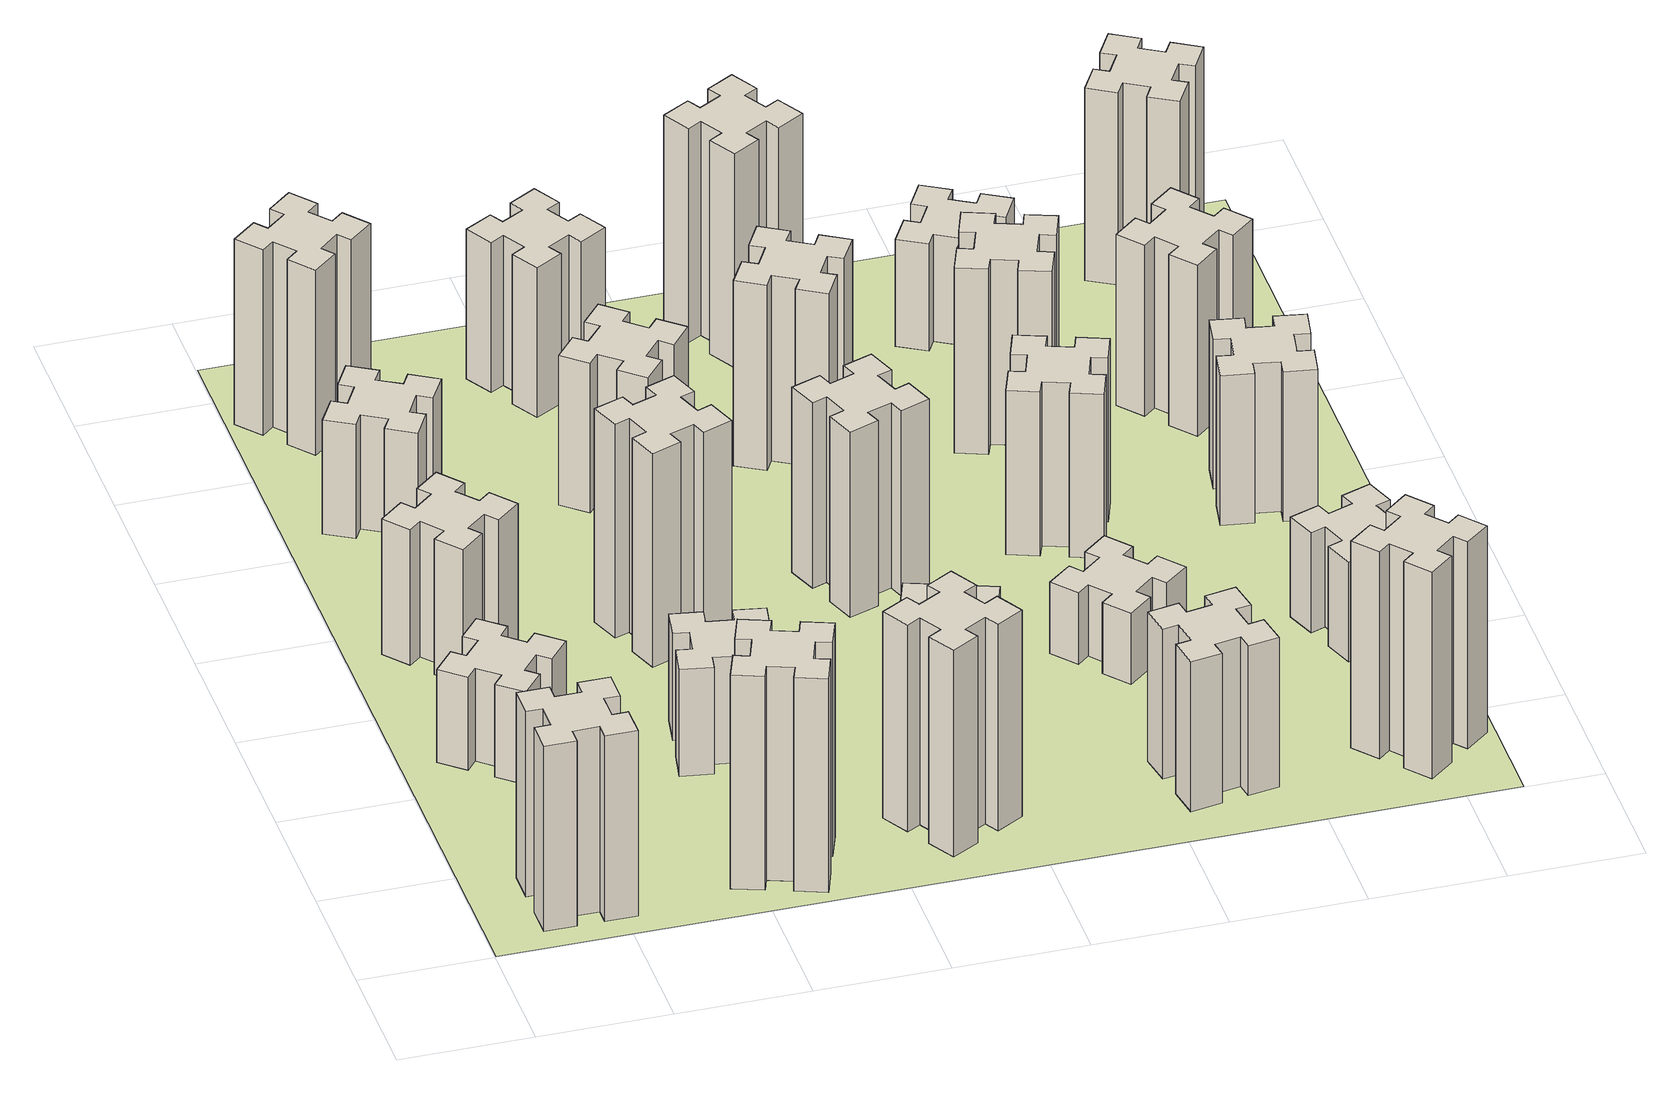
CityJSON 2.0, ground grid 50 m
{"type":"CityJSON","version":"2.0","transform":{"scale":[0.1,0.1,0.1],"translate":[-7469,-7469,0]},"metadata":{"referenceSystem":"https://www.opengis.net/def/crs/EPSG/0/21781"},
"CityObjects":{
"building1":{"type":"Building","attributes":{"class":"1000","function":"1000","usage":"1000","yearOfConstruction":2016,"roofType":"1000","measuredHeight":78,"storeysAboveGround":30,"storeysBelowGround":0},"geometry":[{"type":"Solid","lod":"1","boundaries":[[[[0,1,2,3,4,5,6,7,8,9,10,11,12,13,14,15,16,17,18,19]],[[17,16,20,21]],[[16,15,22,20]],[[15,14,23,22]],[[14,13,24,23]],[[13,12,25,24]],[[12,11,26,25]],[[11,10,27,26]],[[10,9,28,27]],[[9,8,29,28]],[[8,7,30,29]],[[7,6,31,30]],[[6,5,32,31]],[[5,4,33,32]],[[4,3,34,33]],[[3,2,35,34]],[[2,1,36,35]],[[1,0,37,36]],[[0,19,38,37]],[[19,18,39,38]],[[18,17,21,39]],[[24,25,26,27,28,29,30,31,32,33,34,35,36,37,38,39,21,20,22,23]]]]}]},
"building2":{"type":"Building","attributes":{"class":"1000","function":"1000","usage":"1000","yearOfConstruction":2016,"roofType":"1000","measuredHeight":39,"storeysAboveGround":30,"storeysBelowGround":0},"geometry":[{"type":"Solid","lod":"1","boundaries":[[[[40,41,42,43,44,45,46,47,48,49,50,51,52,53,54,55,56,57,58,59]],[[57,56,60,61]],[[56,55,62,60]],[[55,54,63,62]],[[54,53,64,63]],[[53,52,65,64]],[[52,51,66,65]],[[51,50,67,66]],[[50,49,68,67]],[[49,48,69,68]],[[48,47,70,69]],[[47,46,71,70]],[[46,45,72,71]],[[45,44,73,72]],[[44,43,74,73]],[[43,42,75,74]],[[42,41,76,75]],[[41,40,77,76]],[[40,59,78,77]],[[59,58,79,78]],[[58,57,61,79]],[[64,65,66,67,68,69,70,71,72,73,74,75,76,77,78,79,61,60,62,63]]]]}]},
"building3":{"type":"Building","attributes":{"class":"1000","function":"1000","usage":"1000","yearOfConstruction":2016,"roofType":"1000","measuredHeight":57,"storeysAboveGround":30,"storeysBelowGround":0},"geometry":[{"type":"Solid","lod":"1","boundaries":[[[[80,81,82,83,84,85,86,87,88,89,90,91,92,93,94,95,96,97,98,99]],[[97,96,100,101]],[[96,95,102,100]],[[95,94,103,102]],[[94,93,104,103]],[[93,92,105,104]],[[92,91,106,105]],[[91,90,107,106]],[[90,89,108,107]],[[89,88,109,108]],[[88,87,110,109]],[[87,86,111,110]],[[86,85,112,111]],[[85,84,113,112]],[[84,83,114,113]],[[83,82,115,114]],[[82,81,116,115]],[[81,80,117,116]],[[80,99,118,117]],[[99,98,119,118]],[[98,97,101,119]],[[104,105,106,107,108,109,110,111,112,113,114,115,116,117,118,119,101,100,102,103]]]]}]},
"building4":{"type":"Building","attributes":{"class":"1000","function":"1000","usage":"1000","yearOfConstruction":2016,"roofType":"1000","measuredHeight":48,"storeysAboveGround":30,"storeysBelowGround":0},"geometry":[{"type":"Solid","lod":"1","boundaries":[[[[120,121,122,123,124,125,126,127,128,129,130,131,132,133,134,135,136,137,138,139]],[[137,136,140,141]],[[136,135,142,140]],[[135,134,143,142]],[[134,133,144,143]],[[133,132,145,144]],[[132,131,146,145]],[[131,130,147,146]],[[130,129,148,147]],[[129,128,149,148]],[[128,127,150,149]],[[127,126,151,150]],[[126,125,152,151]],[[125,124,153,152]],[[124,123,154,153]],[[123,122,155,154]],[[122,121,156,155]],[[121,120,157,156]],[[120,139,158,157]],[[139,138,159,158]],[[138,137,141,159]],[[144,145,146,147,148,149,150,151,152,153,154,155,156,157,158,159,141,140,142,143]]]]}]},
"building5":{"type":"Building","attributes":{"class":"1000","function":"1000","usage":"1000","yearOfConstruction":2016,"roofType":"1000","measuredHeight":90,"storeysAboveGround":30,"storeysBelowGround":0},"geometry":[{"type":"Solid","lod":"1","boundaries":[[[[160,161,162,163,164,165,166,167,168,169,170,171,172,173,174,175,176,177,178,179]],[[177,176,180,181]],[[176,175,182,180]],[[175,174,183,182]],[[174,173,184,183]],[[173,172,185,184]],[[172,171,186,185]],[[171,170,187,186]],[[170,169,188,187]],[[169,168,189,188]],[[168,167,190,189]],[[167,166,191,190]],[[166,165,192,191]],[[165,164,193,192]],[[164,163,194,193]],[[163,162,195,194]],[[162,161,196,195]],[[161,160,197,196]],[[160,179,198,197]],[[179,178,199,198]],[[178,177,181,199]],[[184,185,186,187,188,189,190,191,192,193,194,195,196,197,198,199,181,180,182,183]]]]}]},
"building6":{"type":"Building","attributes":{"class":"1000","function":"1000","usage":"1000","yearOfConstruction":2016,"roofType":"1000","measuredHeight":78,"storeysAboveGround":30,"storeysBelowGround":0},"geometry":[{"type":"Solid","lod":"1","boundaries":[[[[200,201,202,203,204,205,206,207,208,209,210,211,212,213,214,215,216,217,218,219]],[[217,216,220,221]],[[216,215,222,220]],[[215,214,223,222]],[[214,213,224,223]],[[213,212,225,224]],[[212,211,226,225]],[[211,210,227,226]],[[210,209,228,227]],[[209,208,229,228]],[[208,207,230,229]],[[207,206,231,230]],[[206,205,232,231]],[[205,204,233,232]],[[204,203,234,233]],[[203,202,235,234]],[[202,201,236,235]],[[201,200,237,236]],[[200,219,238,237]],[[219,218,239,238]],[[218,217,221,239]],[[224,225,226,227,228,229,230,231,232,233,234,235,236,237,238,239,221,220,222,223]]]]}]},
"building7":{"type":"Building","attributes":{"class":"1000","function":"1000","usage":"1000","yearOfConstruction":2016,"roofType":"1000","measuredHeight":45,"storeysAboveGround":30,"storeysBelowGround":0},"geometry":[{"type":"Solid","lod":"1","boundaries":[[[[240,241,242,243,244,245,246,247,248,249,250,251,252,253,254,255,256,257,258,259]],[[257,256,260,261]],[[256,255,262,260]],[[255,254,263,262]],[[254,253,264,263]],[[253,252,265,264]],[[252,251,266,265]],[[251,250,267,266]],[[250,249,268,267]],[[249,248,269,268]],[[248,247,270,269]],[[247,246,271,270]],[[246,245,272,271]],[[245,244,273,272]],[[244,243,274,273]],[[243,242,275,274]],[[242,241,276,275]],[[241,240,277,276]],[[240,259,278,277]],[[259,258,279,278]],[[258,257,261,279]],[[264,265,266,267,268,269,270,271,272,273,274,275,276,277,278,279,261,260,262,263]]]]}]},
"building8":{"type":"Building","attributes":{"class":"1000","function":"1000","usage":"1000","yearOfConstruction":2016,"roofType":"1000","measuredHeight":90,"storeysAboveGround":30,"storeysBelowGround":0},"geometry":[{"type":"Solid","lod":"1","boundaries":[[[[280,281,282,283,284,285,286,287,288,289,290,291,292,293,294,295,296,297,298,299]],[[297,296,300,301]],[[296,295,302,300]],[[295,294,303,302]],[[294,293,304,303]],[[293,292,305,304]],[[292,291,306,305]],[[291,290,307,306]],[[290,289,308,307]],[[289,288,309,308]],[[288,287,310,309]],[[287,286,311,310]],[[286,285,312,311]],[[285,284,313,312]],[[284,283,314,313]],[[283,282,315,314]],[[282,281,316,315]],[[281,280,317,316]],[[280,299,318,317]],[[299,298,319,318]],[[298,297,301,319]],[[304,305,306,307,308,309,310,311,312,313,314,315,316,317,318,319,301,300,302,303]]]]}]},
"building9":{"type":"Building","attributes":{"class":"1000","function":"1000","usage":"1000","yearOfConstruction":2016,"roofType":"1000","measuredHeight":87,"storeysAboveGround":30,"storeysBelowGround":0},"geometry":[{"type":"Solid","lod":"1","boundaries":[[[[320,321,322,323,324,325,326,327,328,329,330,331,332,333,334,335,336,337,338,339]],[[337,336,340,341]],[[336,335,342,340]],[[335,334,343,342]],[[334,333,344,343]],[[333,332,345,344]],[[332,331,346,345]],[[331,330,347,346]],[[330,329,348,347]],[[329,328,349,348]],[[328,327,350,349]],[[327,326,351,350]],[[326,325,352,351]],[[325,324,353,352]],[[324,323,354,353]],[[323,322,355,354]],[[322,321,356,355]],[[321,320,357,356]],[[320,339,358,357]],[[339,338,359,358]],[[338,337,341,359]],[[344,345,346,347,348,349,350,351,352,353,354,355,356,357,358,359,341,340,342,343]]]]}]},
"building10":{"type":"Building","attributes":{"class":"1000","function":"1000","usage":"1000","yearOfConstruction":2016,"roofType":"1000","measuredHeight":63,"storeysAboveGround":30,"storeysBelowGround":0},"geometry":[{"type":"Solid","lod":"1","boundaries":[[[[360,361,362,363,364,365,366,367,368,369,370,371,372,373,374,375,376,377,378,379]],[[377,376,380,381]],[[376,375,382,380]],[[375,374,383,382]],[[374,373,384,383]],[[373,372,385,384]],[[372,371,386,385]],[[371,370,387,386]],[[370,369,388,387]],[[369,368,389,388]],[[368,367,390,389]],[[367,366,391,390]],[[366,365,392,391]],[[365,364,393,392]],[[364,363,394,393]],[[363,362,395,394]],[[362,361,396,395]],[[361,360,397,396]],[[360,379,398,397]],[[379,378,399,398]],[[378,377,381,399]],[[384,385,386,387,388,389,390,391,392,393,394,395,396,397,398,399,381,380,382,383]]]]}]},
"building11":{"type":"Building","attributes":{"class":"1000","function":"1000","usage":"1000","yearOfConstruction":2016,"roofType":"1000","measuredHeight":63,"storeysAboveGround":30,"storeysBelowGround":0},"geometry":[{"type":"Solid","lod":"1","boundaries":[[[[400,401,402,403,404,405,406,407,408,409,410,411,412,413,414,415,416,417,418,419]],[[417,416,420,421]],[[416,415,422,420]],[[415,414,423,422]],[[414,413,424,423]],[[413,412,425,424]],[[412,411,426,425]],[[411,410,427,426]],[[410,409,428,427]],[[409,408,429,428]],[[408,407,430,429]],[[407,406,431,430]],[[406,405,432,431]],[[405,404,433,432]],[[404,403,434,433]],[[403,402,435,434]],[[402,401,436,435]],[[401,400,437,436]],[[400,419,438,437]],[[419,418,439,438]],[[418,417,421,439]],[[424,425,426,427,428,429,430,431,432,433,434,435,436,437,438,439,421,420,422,423]]]]}]},
"building12":{"type":"Building","attributes":{"class":"1000","function":"1000","usage":"1000","yearOfConstruction":2016,"roofType":"1000","measuredHeight":33,"storeysAboveGround":30,"storeysBelowGround":0},"geometry":[{"type":"Solid","lod":"1","boundaries":[[[[440,441,442,443,444,445,446,447,448,449,450,451,452,453,454,455,456,457,458,459]],[[457,456,460,461]],[[456,455,462,460]],[[455,454,463,462]],[[454,453,464,463]],[[453,452,465,464]],[[452,451,466,465]],[[451,450,467,466]],[[450,449,468,467]],[[449,448,469,468]],[[448,447,470,469]],[[447,446,471,470]],[[446,445,472,471]],[[445,444,473,472]],[[444,443,474,473]],[[443,442,475,474]],[[442,441,476,475]],[[441,440,477,476]],[[440,459,478,477]],[[459,458,479,478]],[[458,457,461,479]],[[464,465,466,467,468,469,470,471,472,473,474,475,476,477,478,479,461,460,462,463]]]]}]},
"building13":{"type":"Building","attributes":{"class":"1000","function":"1000","usage":"1000","yearOfConstruction":2016,"roofType":"1000","measuredHeight":78,"storeysAboveGround":30,"storeysBelowGround":0},"geometry":[{"type":"Solid","lod":"1","boundaries":[[[[480,481,482,483,484,485,486,487,488,489,490,491,492,493,494,495,496,497,498,499]],[[497,496,500,501]],[[496,495,502,500]],[[495,494,503,502]],[[494,493,504,503]],[[493,492,505,504]],[[492,491,506,505]],[[491,490,507,506]],[[490,489,508,507]],[[489,488,509,508]],[[488,487,510,509]],[[487,486,511,510]],[[486,485,512,511]],[[485,484,513,512]],[[484,483,514,513]],[[483,482,515,514]],[[482,481,516,515]],[[481,480,517,516]],[[480,499,518,517]],[[499,498,519,518]],[[498,497,501,519]],[[504,505,506,507,508,509,510,511,512,513,514,515,516,517,518,519,501,500,502,503]]]]}]},
"building14":{"type":"Building","attributes":{"class":"1000","function":"1000","usage":"1000","yearOfConstruction":2016,"roofType":"1000","measuredHeight":78,"storeysAboveGround":30,"storeysBelowGround":0},"geometry":[{"type":"Solid","lod":"1","boundaries":[[[[520,521,522,523,524,525,526,527,528,529,530,531,532,533,534,535,536,537,538,539]],[[537,536,540,541]],[[536,535,542,540]],[[535,534,543,542]],[[534,533,544,543]],[[533,532,545,544]],[[532,531,546,545]],[[531,530,547,546]],[[530,529,548,547]],[[529,528,549,548]],[[528,527,550,549]],[[527,526,551,550]],[[526,525,552,551]],[[525,524,553,552]],[[524,523,554,553]],[[523,522,555,554]],[[522,521,556,555]],[[521,520,557,556]],[[520,539,558,557]],[[539,538,559,558]],[[538,537,541,559]],[[544,545,546,547,548,549,550,551,552,553,554,555,556,557,558,559,541,540,542,543]]]]}]},
"building15":{"type":"Building","attributes":{"class":"1000","function":"1000","usage":"1000","yearOfConstruction":2016,"roofType":"1000","measuredHeight":63,"storeysAboveGround":30,"storeysBelowGround":0},"geometry":[{"type":"Solid","lod":"1","boundaries":[[[[560,561,562,563,564,565,566,567,568,569,570,571,572,573,574,575,576,577,578,579]],[[577,576,580,581]],[[576,575,582,580]],[[575,574,583,582]],[[574,573,584,583]],[[573,572,585,584]],[[572,571,586,585]],[[571,570,587,586]],[[570,569,588,587]],[[569,568,589,588]],[[568,567,590,589]],[[567,566,591,590]],[[566,565,592,591]],[[565,564,593,592]],[[564,563,594,593]],[[563,562,595,594]],[[562,561,596,595]],[[561,560,597,596]],[[560,579,598,597]],[[579,578,599,598]],[[578,577,581,599]],[[584,585,586,587,588,589,590,591,592,593,594,595,596,597,598,599,581,580,582,583]]]]}]},
"building16":{"type":"Building","attributes":{"class":"1000","function":"1000","usage":"1000","yearOfConstruction":2016,"roofType":"1000","measuredHeight":90,"storeysAboveGround":30,"storeysBelowGround":0},"geometry":[{"type":"Solid","lod":"1","boundaries":[[[[600,601,602,603,604,605,606,607,608,609,610,611,612,613,614,615,616,617,618,619]],[[617,616,620,621]],[[616,615,622,620]],[[615,614,623,622]],[[614,613,624,623]],[[613,612,625,624]],[[612,611,626,625]],[[611,610,627,626]],[[610,609,628,627]],[[609,608,629,628]],[[608,607,630,629]],[[607,606,631,630]],[[606,605,632,631]],[[605,604,633,632]],[[604,603,634,633]],[[603,602,635,634]],[[602,601,636,635]],[[601,600,637,636]],[[600,619,638,637]],[[619,618,639,638]],[[618,617,621,639]],[[624,625,626,627,628,629,630,631,632,633,634,635,636,637,638,639,621,620,622,623]]]]}]},
"building17":{"type":"Building","attributes":{"class":"1000","function":"1000","usage":"1000","yearOfConstruction":2016,"roofType":"1000","measuredHeight":30,"storeysAboveGround":30,"storeysBelowGround":0},"geometry":[{"type":"Solid","lod":"1","boundaries":[[[[640,641,642,643,644,645,646,647,648,649,650,651,652,653,654,655,656,657,658,659]],[[657,656,660,661]],[[656,655,662,660]],[[655,654,663,662]],[[654,653,664,663]],[[653,652,665,664]],[[652,651,666,665]],[[651,650,667,666]],[[650,649,668,667]],[[649,648,669,668]],[[648,647,670,669]],[[647,646,671,670]],[[646,645,672,671]],[[645,644,673,672]],[[644,643,674,673]],[[643,642,675,674]],[[642,641,676,675]],[[641,640,677,676]],[[640,659,678,677]],[[659,658,679,678]],[[658,657,661,679]],[[664,665,666,667,668,669,670,671,672,673,674,675,676,677,678,679,661,660,662,663]]]]}]},
"building18":{"type":"Building","attributes":{"class":"1000","function":"1000","usage":"1000","yearOfConstruction":2016,"roofType":"1000","measuredHeight":69,"storeysAboveGround":30,"storeysBelowGround":0},"geometry":[{"type":"Solid","lod":"1","boundaries":[[[[680,681,682,683,684,685,686,687,688,689,690,691,692,693,694,695,696,697,698,699]],[[697,696,700,701]],[[696,695,702,700]],[[695,694,703,702]],[[694,693,704,703]],[[693,692,705,704]],[[692,691,706,705]],[[691,690,707,706]],[[690,689,708,707]],[[689,688,709,708]],[[688,687,710,709]],[[687,686,711,710]],[[686,685,712,711]],[[685,684,713,712]],[[684,683,714,713]],[[683,682,715,714]],[[682,681,716,715]],[[681,680,717,716]],[[680,699,718,717]],[[699,698,719,718]],[[698,697,701,719]],[[704,705,706,707,708,709,710,711,712,713,714,715,716,717,718,719,701,700,702,703]]]]}]},
"building19":{"type":"Building","attributes":{"class":"1000","function":"1000","usage":"1000","yearOfConstruction":2016,"roofType":"1000","measuredHeight":78,"storeysAboveGround":30,"storeysBelowGround":0},"geometry":[{"type":"Solid","lod":"1","boundaries":[[[[720,721,722,723,724,725,726,727,728,729,730,731,732,733,734,735,736,737,738,739]],[[737,736,740,741]],[[736,735,742,740]],[[735,734,743,742]],[[734,733,744,743]],[[733,732,745,744]],[[732,731,746,745]],[[731,730,747,746]],[[730,729,748,747]],[[729,728,749,748]],[[728,727,750,749]],[[727,726,751,750]],[[726,725,752,751]],[[725,724,753,752]],[[724,723,754,753]],[[723,722,755,754]],[[722,721,756,755]],[[721,720,757,756]],[[720,739,758,757]],[[739,738,759,758]],[[738,737,741,759]],[[744,745,746,747,748,749,750,751,752,753,754,755,756,757,758,759,741,740,742,743]]]]}]},
"building20":{"type":"Building","attributes":{"class":"1000","function":"1000","usage":"1000","yearOfConstruction":2016,"roofType":"1000","measuredHeight":87,"storeysAboveGround":30,"storeysBelowGround":0},"geometry":[{"type":"Solid","lod":"1","boundaries":[[[[760,761,762,763,764,765,766,767,768,769,770,771,772,773,774,775,776,777,778,779]],[[777,776,780,781]],[[776,775,782,780]],[[775,774,783,782]],[[774,773,784,783]],[[773,772,785,784]],[[772,771,786,785]],[[771,770,787,786]],[[770,769,788,787]],[[769,768,789,788]],[[768,767,790,789]],[[767,766,791,790]],[[766,765,792,791]],[[765,764,793,792]],[[764,763,794,793]],[[763,762,795,794]],[[762,761,796,795]],[[761,760,797,796]],[[760,779,798,797]],[[779,778,799,798]],[[778,777,781,799]],[[784,785,786,787,788,789,790,791,792,793,794,795,796,797,798,799,781,780,782,783]]]]}]},
"building21":{"type":"Building","attributes":{"class":"1000","function":"1000","usage":"1000","yearOfConstruction":2016,"roofType":"1000","measuredHeight":45,"storeysAboveGround":30,"storeysBelowGround":0},"geometry":[{"type":"Solid","lod":"1","boundaries":[[[[800,801,802,803,804,805,806,807,808,809,810,811,812,813,814,815,816,817,818,819]],[[817,816,820,821]],[[816,815,822,820]],[[815,814,823,822]],[[814,813,824,823]],[[813,812,825,824]],[[812,811,826,825]],[[811,810,827,826]],[[810,809,828,827]],[[809,808,829,828]],[[808,807,830,829]],[[807,806,831,830]],[[806,805,832,831]],[[805,804,833,832]],[[804,803,834,833]],[[803,802,835,834]],[[802,801,836,835]],[[801,800,837,836]],[[800,819,838,837]],[[819,818,839,838]],[[818,817,821,839]],[[824,825,826,827,828,829,830,831,832,833,834,835,836,837,838,839,821,820,822,823]]]]}]},
"building22":{"type":"Building","attributes":{"class":"1000","function":"1000","usage":"1000","yearOfConstruction":2016,"roofType":"1000","measuredHeight":42,"storeysAboveGround":30,"storeysBelowGround":0},"geometry":[{"type":"Solid","lod":"1","boundaries":[[[[840,841,842,843,844,845,846,847,848,849,850,851,852,853,854,855,856,857,858,859]],[[857,856,860,861]],[[856,855,862,860]],[[855,854,863,862]],[[854,853,864,863]],[[853,852,865,864]],[[852,851,866,865]],[[851,850,867,866]],[[850,849,868,867]],[[849,848,869,868]],[[848,847,870,869]],[[847,846,871,870]],[[846,845,872,871]],[[845,844,873,872]],[[844,843,874,873]],[[843,842,875,874]],[[842,841,876,875]],[[841,840,877,876]],[[840,859,878,877]],[[859,858,879,878]],[[858,857,861,879]],[[864,865,866,867,868,869,870,871,872,873,874,875,876,877,878,879,861,860,862,863]]]]}]},
"building23":{"type":"Building","attributes":{"class":"1000","function":"1000","usage":"1000","yearOfConstruction":2016,"roofType":"1000","measuredHeight":63,"storeysAboveGround":30,"storeysBelowGround":0},"geometry":[{"type":"Solid","lod":"1","boundaries":[[[[880,881,882,883,884,885,886,887,888,889,890,891,892,893,894,895,896,897,898,899]],[[897,896,900,901]],[[896,895,902,900]],[[895,894,903,902]],[[894,893,904,903]],[[893,892,905,904]],[[892,891,906,905]],[[891,890,907,906]],[[890,889,908,907]],[[889,888,909,908]],[[888,887,910,909]],[[887,886,911,910]],[[886,885,912,911]],[[885,884,913,912]],[[884,883,914,913]],[[883,882,915,914]],[[882,881,916,915]],[[881,880,917,916]],[[880,899,918,917]],[[899,898,919,918]],[[898,897,901,919]],[[904,905,906,907,908,909,910,911,912,913,914,915,916,917,918,919,901,900,902,903]]]]}]},
"building24":{"type":"Building","attributes":{"class":"1000","function":"1000","usage":"1000","yearOfConstruction":2016,"roofType":"1000","measuredHeight":72,"storeysAboveGround":30,"storeysBelowGround":0},"geometry":[{"type":"Solid","lod":"1","boundaries":[[[[920,921,922,923,924,925,926,927,928,929,930,931,932,933,934,935,936,937,938,939]],[[937,936,940,941]],[[936,935,942,940]],[[935,934,943,942]],[[934,933,944,943]],[[933,932,945,944]],[[932,931,946,945]],[[931,930,947,946]],[[930,929,948,947]],[[929,928,949,948]],[[928,927,950,949]],[[927,926,951,950]],[[926,925,952,951]],[[925,924,953,952]],[[924,923,954,953]],[[923,922,955,954]],[[922,921,956,955]],[[921,920,957,956]],[[920,939,958,957]],[[939,938,959,958]],[[938,937,941,959]],[[944,945,946,947,948,949,950,951,952,953,954,955,956,957,958,959,941,940,942,943]]]]}]},
"building25":{"type":"Building","attributes":{"class":"1000","function":"1000","usage":"1000","yearOfConstruction":2016,"roofType":"1000","measuredHeight":81,"storeysAboveGround":30,"storeysBelowGround":0},"geometry":[{"type":"Solid","lod":"1","boundaries":[[[[960,961,962,963,964,965,966,967,968,969,970,971,972,973,974,975,976,977,978,979]],[[977,976,980,981]],[[976,975,982,980]],[[975,974,983,982]],[[974,973,984,983]],[[973,972,985,984]],[[972,971,986,985]],[[971,970,987,986]],[[970,969,988,987]],[[969,968,989,988]],[[968,967,990,989]],[[967,966,991,990]],[[966,965,992,991]],[[965,964,993,992]],[[964,963,994,993]],[[963,962,995,994]],[[962,961,996,995]],[[961,960,997,996]],[[960,979,998,997]],[[979,978,999,998]],[[978,977,981,999]],[[984,985,986,987,988,989,990,991,992,993,994,995,996,997,998,999,981,980,982,983]]]]}]},
"landuse1":{"type":"LandUse","attributes":{"name":"plot1","function":"1010"},"geometry":[{"type":"MultiSurface","lod":"1","boundaries":[[[1000,1001,1002,1003]]]}]}
},
"vertices":[
[265,325,0],[265,225,0],[205,225,0],[205,105,0],[325,105,0],[325,165,0],[425,165,0],[425,105,0],[545,105,0],[545,225,0],[485,225,0],[485,325,0],[545,325,0],[545,445,0],[425,445,0],[425,385,0],[325,385,0],[325,445,0],[205,445,0],[205,325,0],[325,385,780],[325,445,780],[425,385,780],[425,445,780],[545,445,780],[545,325,780],[485,325,780],[485,225,780],[545,225,780],[545,105,780],[425,105,780],[425,165,780],[325,165,780],[325,105,780],[205,105,780],[205,225,780],[265,225,780],[265,325,780],[205,325,780],[205,445,780],
[323,1324,0],[259,1248,0],[213,1286,0],[136,1194,0],[228,1117,0],[266,1163,0],[343,1099,0],[304,1053,0],[396,976,0],[473,1068,0],[427,1106,0],[492,1183,0],[538,1144,0],[615,1236,0],[523,1313,0],[484,1267,0],[408,1332,0],[446,1378,0],[354,1455,0],[277,1363,0],[408,1332,390],[446,1378,390],[484,1267,390],[523,1313,390],[615,1236,390],[538,1144,390],[492,1183,390],[427,1106,390],[473,1068,390],[396,976,390],[304,1053,390],[343,1099,390],[266,1163,390],[228,1117,390],[136,1194,390],[213,1286,390],[259,1248,390],[323,1324,390],[277,1363,390],[354,1455,390],
[259,1823,0],[323,1746,0],[277,1708,0],[354,1616,0],[446,1693,0],[408,1739,0],[484,1803,0],[523,1757,0],[615,1834,0],[538,1926,0],[492,1888,0],[427,1964,0],[473,2003,0],[396,2095,0],[304,2018,0],[343,1972,0],[266,1907,0],[228,1953,0],[136,1876,0],[213,1784,0],[266,1907,570],[228,1953,570],[343,1972,570],[304,2018,570],[396,2095,570],[473,2003,570],[427,1964,570],[492,1888,570],[538,1926,570],[615,1834,570],[523,1757,570],[484,1803,570],[408,1739,570],[446,1693,570],[354,1616,570],[277,1708,570],[323,1746,570],[259,1823,570],[213,1784,570],[136,1876,570],
[277,2625,0],[364,2575,0],[334,2523,0],[438,2463,0],[498,2567,0],[446,2597,0],[496,2684,0],[548,2654,0],[608,2758,0],[504,2818,0],[474,2766,0],[387,2816,0],[417,2868,0],[313,2928,0],[253,2824,0],[305,2794,0],[255,2707,0],[203,2737,0],[143,2633,0],[247,2573,0],[255,2707,480],[203,2737,480],[305,2794,480],[253,2824,480],[313,2928,480],[417,2868,480],[387,2816,480],[474,2766,480],[504,2818,480],[608,2758,480],[548,2654,480],[496,2684,480],[446,2597,480],[498,2567,480],[438,2463,480],[334,2523,480],[364,2575,480],[277,2625,480],[247,2573,480],[143,2633,480],
[1029,360,0],[995,266,0],[939,287,0],[897,174,0],[1010,133,0],[1031,189,0],[1125,155,0],[1104,99,0],[1217,57,0],[1258,170,0],[1202,191,0],[1236,285,0],[1292,264,0],[1333,377,0],[1220,418,0],[1200,362,0],[1106,396,0],[1127,452,0],[1014,493,0],[973,380,0],[1106,396,900],[1127,452,900],[1200,362,900],[1220,418,900],[1333,377,900],[1292,264,900],[1236,285,900],[1202,191,900],[1258,170,900],[1217,57,900],[1104,99,900],[1125,155,900],[1031,189,900],[1010,133,900],[897,174,900],[939,287,900],[995,266,900],[1029,360,900],[973,380,900],[1014,493,900],
[308,3219,0],[384,3283,0],[423,3237,0],[515,3314,0],[438,3406,0],[392,3368,0],[327,3444,0],[373,3483,0],[296,3575,0],[204,3498,0],[243,3452,0],[166,3387,0],[128,3433,0],[36,3356,0],[113,3264,0],[159,3303,0],[223,3226,0],[177,3188,0],[254,3096,0],[346,3173,0],[223,3226,780],[177,3188,780],[159,3303,780],[113,3264,780],[36,3356,780],[128,3433,780],[166,3387,780],[243,3452,780],[204,3498,780],[296,3575,780],[373,3483,780],[327,3444,780],[392,3368,780],[438,3406,780],[515,3314,780],[423,3237,780],[384,3283,780],[308,3219,780],[346,3173,780],[254,3096,780],
[1047,916,0],[1145,898,0],[1135,839,0],[1253,818,0],[1274,937,0],[1215,947,0],[1232,1045,0],[1291,1035,0],[1312,1153,0],[1194,1174,0],[1184,1115,0],[1085,1132,0],[1096,1191,0],[977,1212,0],[957,1094,0],[1016,1084,0],[998,985,0],[939,996,0],[918,877,0],[1037,857,0],[998,985,450],[939,996,450],[1016,1084,450],[957,1094,450],[977,1212,450],[1096,1191,450],[1085,1132,450],[1184,1115,450],[1194,1174,450],[1312,1153,450],[1291,1035,450],[1232,1045,450],[1215,947,450],[1274,937,450],[1253,818,450],[1135,839,450],[1145,898,450],[1047,916,450],[1037,857,450],[918,877,450],
[1236,1746,0],[1202,1840,0],[1258,1860,0],[1217,1973,0],[1104,1932,0],[1125,1876,0],[1031,1842,0],[1010,1898,0],[897,1857,0],[939,1744,0],[995,1765,0],[1029,1671,0],[973,1650,0],[1014,1537,0],[1127,1579,0],[1106,1635,0],[1200,1669,0],[1220,1613,0],[1333,1654,0],[1292,1767,0],[1200,1669,900],[1220,1613,900],[1106,1635,900],[1127,1579,900],[1014,1537,900],[973,1650,900],[1029,1671,900],[995,1765,900],[939,1744,900],[897,1857,900],[1010,1898,900],[1031,1842,900],[1125,1876,900],[1104,1932,900],[1217,1973,900],[1258,1860,900],[1202,1840,900],[1236,1746,900],[1292,1767,900],[1333,1654,900],
[1744,496,0],[1657,446,0],[1627,498,0],[1523,438,0],[1583,334,0],[1635,364,0],[1685,277,0],[1633,247,0],[1693,143,0],[1797,203,0],[1767,255,0],[1854,305,0],[1884,253,0],[1988,313,0],[1928,417,0],[1876,387,0],[1826,474,0],[1878,504,0],[1818,608,0],[1714,548,0],[1826,474,870],[1878,504,870],[1876,387,870],[1928,417,870],[1988,313,870],[1884,253,870],[1854,305,870],[1767,255,870],[1797,203,870],[1693,143,870],[1633,247,870],[1685,277,870],[1635,364,870],[1583,334,870],[1523,438,870],[1627,498,870],[1657,446,870],[1744,496,870],[1714,548,870],[1818,608,870],
[1267,2486,0],[1332,2563,0],[1378,2524,0],[1455,2616,0],[1363,2693,0],[1324,2647,0],[1248,2712,0],[1286,2758,0],[1194,2835,0],[1117,2743,0],[1163,2704,0],[1099,2628,0],[1053,2666,0],[976,2574,0],[1068,2497,0],[1106,2543,0],[1183,2479,0],[1144,2433,0],[1236,2356,0],[1313,2448,0],[1183,2479,630],[1144,2433,630],[1106,2543,630],[1068,2497,630],[976,2574,630],[1053,2666,630],[1099,2628,630],[1163,2704,630],[1117,2743,630],[1194,2835,630],[1286,2758,630],[1248,2712,630],[1324,2647,630],[1363,2693,630],[1455,2616,630],[1378,2524,630],[1332,2563,630],[1267,2486,630],[1313,2448,630],[1236,2356,630],
[1104,3456,0],[1017,3406,0],[987,3458,0],[883,3398,0],[943,3294,0],[995,3324,0],[1045,3237,0],[993,3207,0],[1053,3103,0],[1157,3163,0],[1127,3215,0],[1214,3265,0],[1244,3213,0],[1348,3273,0],[1288,3377,0],[1236,3347,0],[1186,3434,0],[1238,3464,0],[1178,3568,0],[1074,3508,0],[1186,3434,630],[1238,3464,630],[1236,3347,630],[1288,3377,630],[1348,3273,630],[1244,3213,630],[1214,3265,630],[1127,3215,630],[1157,3163,630],[1053,3103,630],[993,3207,630],[1045,3237,630],[995,3324,630],[943,3294,630],[883,3398,630],[987,3458,630],[1017,3406,630],[1104,3456,630],[1074,3508,630],[1178,3568,630],
[1871,1029,0],[1965,995,0],[1944,939,0],[2057,897,0],[2098,1010,0],[2042,1031,0],[2076,1125,0],[2132,1104,0],[2173,1217,0],[2060,1258,0],[2040,1202,0],[1946,1236,0],[1967,1292,0],[1854,1333,0],[1813,1220,0],[1869,1200,0],[1835,1106,0],[1779,1127,0],[1737,1014,0],[1850,973,0],[1835,1106,330],[1779,1127,330],[1869,1200,330],[1813,1220,330],[1854,1333,330],[1967,1292,330],[1946,1236,330],[2040,1202,330],[2060,1258,330],[2173,1217,330],[2132,1104,330],[2076,1125,330],[2042,1031,330],[2098,1010,330],[2057,897,330],[1944,939,330],[1965,995,330],[1871,1029,330],[1850,973,330],[1737,1014,330],
[1976,1846,0],[1942,1940,0],[1998,1960,0],[1957,2073,0],[1844,2032,0],[1865,1976,0],[1771,1942,0],[1750,1998,0],[1637,1957,0],[1679,1844,0],[1735,1865,0],[1769,1771,0],[1713,1750,0],[1754,1637,0],[1867,1679,0],[1846,1735,0],[1940,1769,0],[1960,1713,0],[2073,1754,0],[2032,1867,0],[1940,1769,780],[1960,1713,780],[1846,1735,780],[1867,1679,780],[1754,1637,780],[1713,1750,780],[1769,1771,780],[1735,1865,780],[1679,1844,780],[1637,1957,780],[1750,1998,780],[1771,1942,780],[1865,1976,780],[1844,2032,780],[1957,2073,780],[1998,1960,780],[1942,1940,780],[1976,1846,780],[2032,1867,780],[2073,1754,780],
[1926,2597,0],[1976,2684,0],[2028,2654,0],[2088,2758,0],[1984,2818,0],[1954,2766,0],[1867,2816,0],[1897,2868,0],[1793,2928,0],[1733,2824,0],[1785,2794,0],[1735,2707,0],[1683,2737,0],[1623,2633,0],[1727,2573,0],[1757,2625,0],[1844,2575,0],[1814,2523,0],[1918,2463,0],[1978,2567,0],[1844,2575,780],[1814,2523,780],[1757,2625,780],[1727,2573,780],[1623,2633,780],[1683,2737,780],[1735,2707,780],[1785,2794,780],[1733,2824,780],[1793,2928,780],[1897,2868,780],[1867,2816,780],[1954,2766,780],[1984,2818,780],[2088,2758,780],[2028,2654,780],[1976,2684,780],[1926,2597,780],[1978,2567,780],[1918,2463,780],
[2665,258,0],[2764,276,0],[2774,217,0],[2892,237,0],[2871,356,0],[2812,345,0],[2795,444,0],[2854,454,0],[2833,572,0],[2715,551,0],[2725,492,0],[2627,475,0],[2617,534,0],[2498,513,0],[2519,395,0],[2578,405,0],[2596,307,0],[2537,297,0],[2557,178,0],[2676,199,0],[2596,307,630],[2537,297,630],[2578,405,630],[2519,395,630],[2498,513,630],[2617,534,630],[2627,475,630],[2725,492,630],[2715,551,630],[2833,572,630],[2854,454,630],[2795,444,630],[2812,345,630],[2871,356,630],[2892,237,630],[2774,217,630],[2764,276,630],[2665,258,630],[2676,199,630],[2557,178,630],
[1844,3556,0],[1757,3506,0],[1727,3558,0],[1623,3498,0],[1683,3394,0],[1735,3424,0],[1785,3337,0],[1733,3307,0],[1793,3203,0],[1897,3263,0],[1867,3315,0],[1954,3365,0],[1984,3313,0],[2088,3373,0],[2028,3477,0],[1976,3447,0],[1926,3534,0],[1978,3564,0],[1918,3668,0],[1814,3608,0],[1926,3534,900],[1978,3564,900],[1976,3447,900],[2028,3477,900],[2088,3373,900],[1984,3313,900],[1954,3365,900],[1867,3315,900],[1897,3263,900],[1793,3203,900],[1733,3307,900],[1785,3337,900],[1735,3424,900],[1683,3394,900],[1623,3498,900],[1727,3558,900],[1757,3506,900],[1844,3556,900],[1814,3608,900],[1918,3668,900],
[2628,1099,0],[2704,1163,0],[2743,1117,0],[2835,1194,0],[2758,1286,0],[2712,1248,0],[2647,1324,0],[2693,1363,0],[2616,1455,0],[2524,1378,0],[2563,1332,0],[2486,1267,0],[2448,1313,0],[2356,1236,0],[2433,1144,0],[2479,1183,0],[2543,1106,0],[2497,1068,0],[2574,976,0],[2666,1053,0],[2543,1106,300],[2497,1068,300],[2479,1183,300],[2433,1144,300],[2356,1236,300],[2448,1313,300],[2486,1267,300],[2563,1332,300],[2524,1378,300],[2616,1455,300],[2693,1363,300],[2647,1324,300],[2712,1248,300],[2758,1286,300],[2835,1194,300],[2743,1117,300],[2704,1163,300],[2628,1099,300],[2666,1053,300],[2574,976,300],
[2511,1869,0],[2605,1835,0],[2584,1779,0],[2697,1737,0],[2738,1850,0],[2682,1871,0],[2716,1965,0],[2772,1944,0],[2813,2057,0],[2700,2098,0],[2680,2042,0],[2586,2076,0],[2607,2132,0],[2494,2173,0],[2453,2060,0],[2509,2040,0],[2475,1946,0],[2419,1967,0],[2377,1854,0],[2490,1813,0],[2475,1946,690],[2419,1967,690],[2509,2040,690],[2453,2060,690],[2494,2173,690],[2607,2132,690],[2586,2076,690],[2680,2042,690],[2700,2098,690],[2813,2057,690],[2772,1944,690],[2716,1965,690],[2682,1871,690],[2738,1850,690],[2697,1737,690],[2584,1779,690],[2605,1835,690],[2511,1869,690],[2490,1813,690],[2377,1854,690],
[2511,2509,0],[2605,2475,0],[2584,2419,0],[2697,2377,0],[2738,2490,0],[2682,2511,0],[2716,2605,0],[2772,2584,0],[2813,2697,0],[2700,2738,0],[2680,2682,0],[2586,2716,0],[2607,2772,0],[2494,2813,0],[2453,2700,0],[2509,2680,0],[2475,2586,0],[2419,2607,0],[2377,2494,0],[2490,2453,0],[2475,2586,780],[2419,2607,780],[2509,2680,780],[2453,2700,780],[2494,2813,780],[2607,2772,780],[2586,2716,780],[2680,2682,780],[2700,2738,780],[2813,2697,780],[2772,2584,780],[2716,2605,780],[2682,2511,780],[2738,2490,780],[2697,2377,780],[2584,2419,780],[2605,2475,780],[2511,2509,780],[2490,2453,780],[2377,2494,780],
[3468,259,0],[3544,323,0],[3583,277,0],[3675,354,0],[3598,446,0],[3552,408,0],[3487,484,0],[3533,523,0],[3456,615,0],[3364,538,0],[3403,492,0],[3326,427,0],[3288,473,0],[3196,396,0],[3273,304,0],[3319,343,0],[3383,266,0],[3337,228,0],[3414,136,0],[3506,213,0],[3383,266,870],[3337,228,870],[3319,343,870],[3273,304,870],[3196,396,870],[3288,473,870],[3326,427,870],[3403,492,870],[3364,538,870],[3456,615,870],[3533,523,870],[3487,484,870],[3552,408,870],[3598,446,870],[3675,354,870],[3583,277,870],[3544,323,870],[3468,259,870],[3506,213,870],[3414,136,870],
[2497,3165,0],[2584,3115,0],[2554,3063,0],[2658,3003,0],[2718,3107,0],[2666,3137,0],[2716,3224,0],[2768,3194,0],[2828,3298,0],[2724,3358,0],[2694,3306,0],[2607,3356,0],[2637,3408,0],[2533,3468,0],[2473,3364,0],[2525,3334,0],[2475,3247,0],[2423,3277,0],[2363,3173,0],[2467,3113,0],[2475,3247,450],[2423,3277,450],[2525,3334,450],[2473,3364,450],[2533,3468,450],[2637,3408,450],[2607,3356,450],[2694,3306,450],[2724,3358,450],[2828,3298,450],[2768,3194,450],[2716,3224,450],[2666,3137,450],[2718,3107,450],[2658,3003,450],[2554,3063,450],[2584,3115,450],[2497,3165,450],[2467,3113,450],[2363,3173,450],
[3556,1106,0],[3522,1200,0],[3578,1220,0],[3537,1333,0],[3424,1292,0],[3445,1236,0],[3351,1202,0],[3330,1258,0],[3217,1217,0],[3259,1104,0],[3315,1125,0],[3349,1031,0],[3293,1010,0],[3334,897,0],[3447,939,0],[3426,995,0],[3520,1029,0],[3540,973,0],[3653,1014,0],[3612,1127,0],[3520,1029,420],[3540,973,420],[3426,995,420],[3447,939,420],[3334,897,420],[3293,1010,420],[3349,1031,420],[3315,1125,420],[3259,1104,420],[3217,1217,420],[3330,1258,420],[3351,1202,420],[3445,1236,420],[3424,1292,420],[3537,1333,420],[3578,1220,420],[3522,1200,420],[3556,1106,420],[3612,1127,420],[3653,1014,420],
[3404,2055,0],[3305,2072,0],[3316,2131,0],[3197,2152,0],[3177,2034,0],[3236,2024,0],[3218,1925,0],[3159,1936,0],[3138,1817,0],[3257,1797,0],[3267,1856,0],[3365,1838,0],[3355,1779,0],[3473,1758,0],[3494,1877,0],[3435,1887,0],[3452,1985,0],[3511,1975,0],[3532,2093,0],[3414,2114,0],[3452,1985,630],[3511,1975,630],[3435,1887,630],[3494,1877,630],[3473,1758,630],[3355,1779,630],[3365,1838,630],[3267,1856,630],[3257,1797,630],[3138,1817,630],[3159,1936,630],[3218,1925,630],[3236,2024,630],[3177,2034,630],[3197,2152,630],[3316,2131,630],[3305,2072,630],[3404,2055,630],[3414,2114,630],[3532,2093,630],
[3119,2563,0],[3183,2486,0],[3137,2448,0],[3214,2356,0],[3306,2433,0],[3268,2479,0],[3344,2543,0],[3383,2497,0],[3475,2574,0],[3398,2666,0],[3352,2628,0],[3287,2704,0],[3333,2743,0],[3256,2835,0],[3164,2758,0],[3203,2712,0],[3126,2647,0],[3088,2693,0],[2996,2616,0],[3073,2524,0],[3126,2647,720],[3088,2693,720],[3203,2712,720],[3164,2758,720],[3256,2835,720],[3333,2743,720],[3287,2704,720],[3352,2628,720],[3398,2666,720],[3475,2574,720],[3383,2497,720],[3344,2543,720],[3268,2479,720],[3306,2433,720],[3214,2356,720],[3137,2448,720],[3183,2486,720],[3119,2563,720],[3073,2524,720],[2996,2616,720],
[3237,3365,0],[3324,3315,0],[3294,3263,0],[3398,3203,0],[3458,3307,0],[3406,3337,0],[3456,3424,0],[3508,3394,0],[3568,3498,0],[3464,3558,0],[3434,3506,0],[3347,3556,0],[3377,3608,0],[3273,3668,0],[3213,3564,0],[3265,3534,0],[3215,3447,0],[3163,3477,0],[3103,3373,0],[3207,3313,0],[3215,3447,810],[3163,3477,810],[3265,3534,810],[3213,3564,810],[3273,3668,810],[3377,3608,810],[3347,3556,810],[3434,3506,810],[3464,3558,810],[3568,3498,810],[3508,3394,810],[3456,3424,810],[3406,3337,810],[3458,3307,810],[3398,3203,810],[3294,3263,810],[3324,3315,810],[3237,3365,810],[3207,3313,810],[3103,3373,810],
[5,3705,0],[3705,3705,0],[3705,5,0],[5,5,0]
]}
